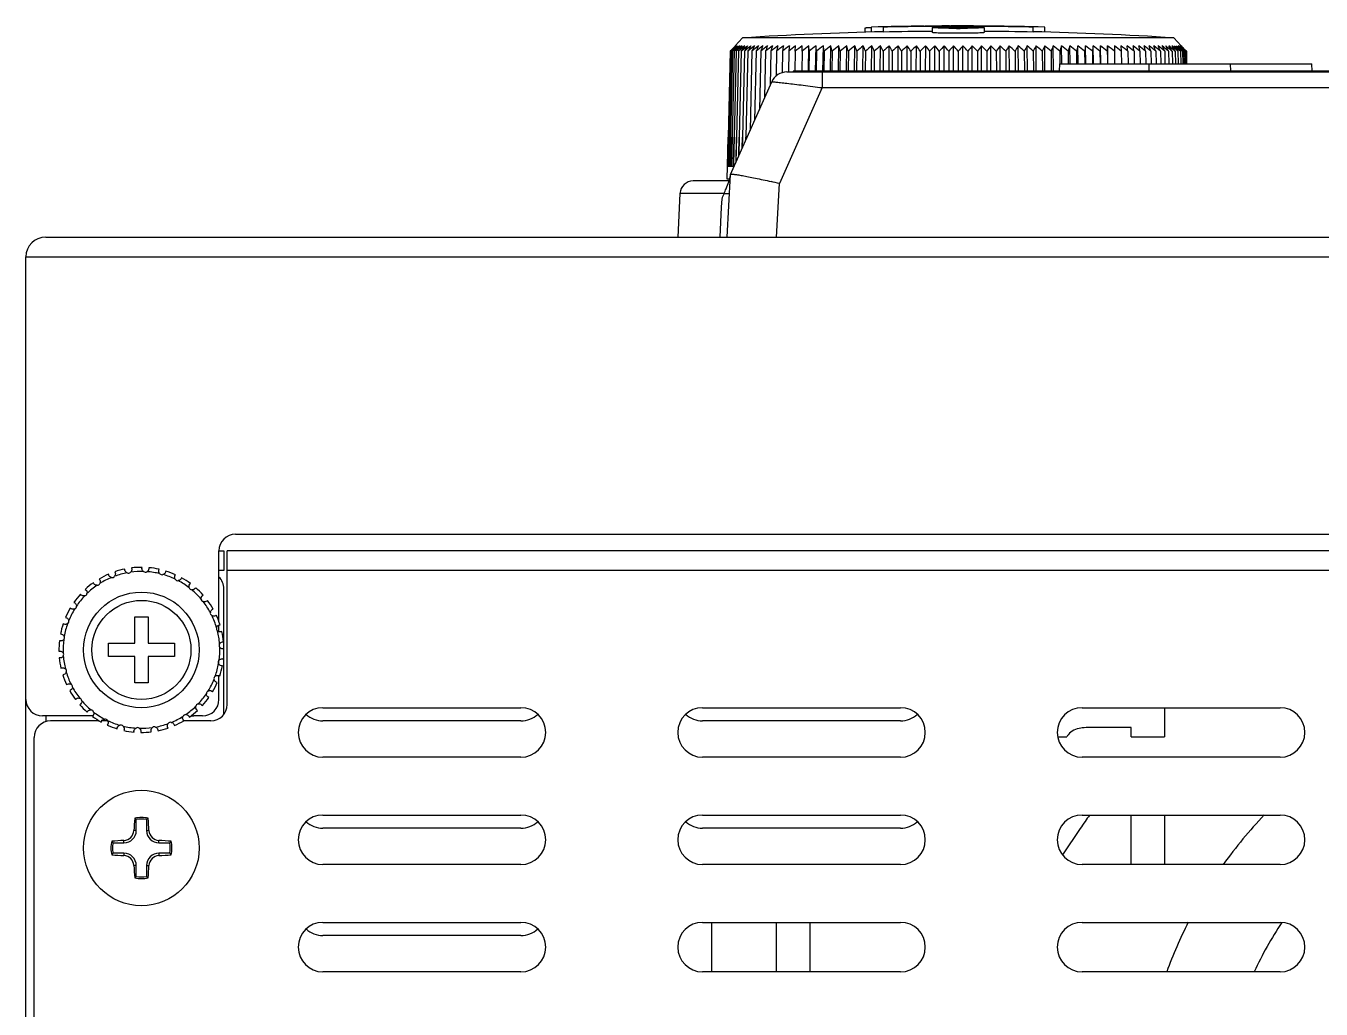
# Model space of a CAD drawing. Extents: x -425 to 6552, y -3049 to 3105.
# Drawn here: x -253 to -174.5, y -1096.9 to -1037.4 of the extents above; entities that cross this region are included whole.
import ezdxf

# ---------------------------------------------------------------- set-up
doc = ezdxf.new("R2010")
doc.units = 0
doc.layers.get('0').update_dxf_attribs({"linetype": 'CONTINUOUS'})

msp = doc.modelspace()

# ---------------------------------------------------------------- linework, layer by layer
at = {"color": 7, "linetype": 'CONTINUOUS'}
for p, q in [((-202.147, -1037.538), (-202.147, -1037.783)), ((-201.738, -1037.769), (-201.738, -1037.469)), ((-201.025, -1037.775), (-201.025, -1037.475)), ((-198.065, -1037.413), (-197.973, -1037.411)), ((-198.063, -1037.499), (-198.063, -1037.799)), ((-197.014, -1037.402), (-196.933, -1037.401)), ((-197.013, -1037.454), (-197.013, -1037.424)), ((-196.488, -1037.41), (-196.488, -1037.4)), ((-195.963, -1037.402), (-196.044, -1037.401)), ((-195.963, -1037.424), (-195.963, -1037.454)), ((-194.912, -1037.413), (-195.003, -1037.411)), ((-194.913, -1037.499), (-194.913, -1037.799)), ((-194.539, -1037.41), (-194.389, -1037.412)), ((-191.952, -1037.775), (-191.952, -1037.475)), ((-191.238, -1037.769), (-191.238, -1037.469)), ((-209.554, -1038.127), (-210.002, -1038.606)), ((-183.422, -1038.127), (-209.554, -1038.127)), ((-183.422, -1038.127), (-182.974, -1038.606)), ((-210.309, -1038.937), (-210.441, -1044.131)), ((-210.285, -1038.937), (-210.417, -1044.131)), ((-210.237, -1038.937), (-210.368, -1044.131)), ((-210.239, -1038.863), (-210.309, -1038.937)), ((-210.164, -1038.937), (-210.294, -1044.131)), ((-210.212, -1038.863), (-210.285, -1038.937)), ((-210.15, -1038.852), (-210.237, -1038.937)), ((-210.067, -1038.937), (-210.197, -1044.131)), ((-210.175, -1038.863), (-210.166, -1038.853)), ((-210.086, -1038.863), (-210.164, -1038.937)), ((-209.947, -1038.937), (-210.075, -1044.131)), ((-209.988, -1038.863), (-210.067, -1038.937)), ((-210.06, -1038.683), (-209.996, -1038.612)), ((-210.039, -1038.9), (-210.012, -1038.863)), ((-209.996, -1038.612), (-210.031, -1038.647)), ((-209.961, -1038.612), (-209.996, -1038.647)), ((-209.991, -1038.647), (-209.961, -1038.612)), ((-209.865, -1038.863), (-209.947, -1038.937)), ((-209.947, -1038.937), (-209.894, -1038.863)), ((-209.803, -1038.937), (-209.93, -1044.131)), ((-209.709, -1038.854), (-209.803, -1038.937)), ((-209.803, -1038.937), (-209.751, -1038.859)), ((-209.803, -1038.937), (-209.751, -1038.859)), ((-209.636, -1038.937), (-209.761, -1044.131)), ((-209.526, -1038.843), (-209.636, -1038.937)), ((-209.526, -1038.843), (-209.636, -1038.937)), ((-209.445, -1038.937), (-209.569, -1044.131)), ((-209.476, -1038.683), (-209.431, -1038.612)), ((-209.232, -1038.937), (-209.354, -1044.131)), ((-208.997, -1038.937), (-209.107, -1043.734)), ((-208.739, -1038.937), (-208.833, -1043.12)), ((-208.46, -1038.937), (-208.538, -1042.456)), ((-208.16, -1038.937), (-208.22, -1041.744)), ((-207.84, -1038.937), (-207.883, -1040.985)), ((-207.5, -1038.937), (-207.53, -1040.434)), ((-207.14, -1038.937), (-207.165, -1040.234)), ((-206.762, -1038.937), (-206.785, -1040.193)), ((-206.365, -1038.937), (-206.387, -1040.143)), ((-206.365, -1038.937), (-206.344, -1038.612)), ((-205.951, -1038.937), (-205.972, -1040.141)), ((-205.951, -1038.937), (-205.948, -1038.612)), ((-205.56, -1040.141), (-205.535, -1038.612)), ((-205.521, -1038.937), (-205.541, -1040.141)), ((-205.521, -1038.937), (-205.535, -1038.612)), ((-205.13, -1040.141), (-205.106, -1038.612)), ((-205.075, -1038.937), (-205.094, -1040.141)), ((-204.685, -1040.141), (-204.662, -1038.612)), ((-204.614, -1038.937), (-204.632, -1040.141)), ((-204.226, -1040.141), (-204.204, -1038.612)), ((-204.138, -1038.937), (-204.155, -1040.141)), ((-203.753, -1040.141), (-203.733, -1038.612)), ((-203.65, -1038.937), (-203.665, -1040.141)), ((-203.267, -1040.141), (-203.248, -1038.612)), ((-203.148, -1038.937), (-203.163, -1040.141)), ((-202.77, -1040.141), (-202.752, -1038.612)), ((-202.635, -1038.937), (-202.649, -1040.141)), ((-202.261, -1040.141), (-202.245, -1038.612)), ((-202.111, -1038.937), (-202.123, -1040.141)), ((-201.742, -1040.141), (-201.727, -1038.612)), ((-201.577, -1038.937), (-201.589, -1040.141)), ((-201.214, -1040.141), (-201.201, -1038.612)), ((-201.035, -1038.937), (-201.045, -1040.141)), ((-200.678, -1040.141), (-200.666, -1038.612)), ((-200.484, -1038.937), (-200.493, -1040.141)), ((-200.134, -1040.141), (-200.124, -1038.612)), ((-199.926, -1038.937), (-199.934, -1040.141)), ((-199.584, -1040.14), (-199.576, -1038.612)), ((-199.362, -1038.937), (-199.369, -1040.141)), ((-199.029, -1040.141), (-199.022, -1038.612)), ((-198.794, -1038.937), (-198.799, -1040.141)), ((-198.469, -1040.141), (-198.463, -1038.612)), ((-198.221, -1038.937), (-198.225, -1040.141)), ((-197.905, -1040.141), (-197.901, -1038.612)), ((-197.645, -1038.937), (-197.648, -1040.141)), ((-197.34, -1040.141), (-197.337, -1038.612)), ((-197.067, -1038.937), (-197.068, -1040.141)), ((-196.772, -1040.141), (-196.771, -1038.612)), ((-196.488, -1038.937), (-196.488, -1040.141)), ((-196.204, -1040.141), (-196.205, -1038.612)), ((-195.909, -1038.937), (-195.908, -1040.141)), ((-195.637, -1040.141), (-195.639, -1038.612)), ((-195.332, -1038.937), (-195.329, -1040.141)), ((-195.071, -1040.141), (-195.075, -1038.612)), ((-194.756, -1038.937), (-194.752, -1040.141)), ((-194.508, -1040.141), (-194.513, -1038.612)), ((-194.183, -1038.937), (-194.178, -1040.141)), ((-193.948, -1040.141), (-193.955, -1038.612)), ((-193.614, -1038.937), (-193.608, -1040.141)), ((-193.392, -1040.141), (-193.401, -1038.612)), ((-193.05, -1038.937), (-193.043, -1040.141)), ((-192.842, -1040.141), (-192.853, -1038.612)), ((-192.493, -1038.937), (-192.484, -1040.141)), ((-192.299, -1040.141), (-192.31, -1038.612)), ((-191.942, -1038.937), (-191.932, -1040.141)), ((-191.762, -1040.141), (-191.776, -1038.612)), ((-191.399, -1038.937), (-191.388, -1040.141)), ((-191.234, -1040.141), (-191.249, -1038.612)), ((-190.866, -1038.937), (-190.853, -1040.141)), ((-190.716, -1040.141), (-190.732, -1038.612)), ((-190.342, -1038.937), (-190.333, -1039.691)), ((-190.212, -1039.691), (-190.225, -1038.612)), ((-189.829, -1038.937), (-189.819, -1039.691)), ((-189.715, -1039.69), (-189.728, -1038.612)), ((-189.327, -1038.937), (-189.317, -1039.691)), ((-189.23, -1039.691), (-189.244, -1038.612)), ((-188.838, -1038.937), (-188.828, -1039.691)), ((-188.757, -1039.691), (-188.772, -1038.612)), ((-188.363, -1038.937), (-188.351, -1039.691)), ((-188.298, -1039.693), (-188.314, -1038.612)), ((-187.902, -1038.937), (-187.89, -1039.691)), ((-187.853, -1039.691), (-187.87, -1038.612)), ((-187.442, -1038.612), (-187.455, -1038.937)), ((-187.455, -1038.937), (-187.443, -1039.691)), ((-187.424, -1039.691), (-187.442, -1038.612)), ((-187.029, -1038.612), (-187.025, -1038.937)), ((-187.025, -1038.937), (-187.012, -1039.689)), ((-186.633, -1038.612), (-186.611, -1038.937)), ((-186.611, -1038.937), (-186.598, -1039.691)), ((-186.215, -1038.937), (-186.201, -1039.691)), ((-185.837, -1038.937), (-185.822, -1039.691)), ((-185.477, -1038.937), (-185.462, -1039.691)), ((-185.137, -1038.937), (-185.121, -1039.691)), ((-184.816, -1038.937), (-184.8, -1039.689)), ((-184.516, -1038.937), (-184.5, -1039.691)), ((-184.237, -1038.937), (-184.22, -1039.691)), ((-183.98, -1038.937), (-183.963, -1039.69)), ((-183.744, -1038.937), (-183.727, -1039.691)), ((-183.546, -1038.612), (-183.501, -1038.683)), ((-183.531, -1038.937), (-183.513, -1039.691)), ((-183.341, -1038.937), (-183.45, -1038.843)), ((-183.341, -1038.937), (-183.45, -1038.843)), ((-183.341, -1038.937), (-183.323, -1039.691)), ((-183.174, -1038.937), (-183.268, -1038.854)), ((-183.226, -1038.859), (-183.174, -1038.937)), ((-183.174, -1038.937), (-183.155, -1039.691)), ((-183.03, -1038.937), (-183.109, -1038.865)), ((-183.082, -1038.863), (-183.03, -1038.937)), ((-183.082, -1038.863), (-183.078, -1038.869)), ((-183.078, -1038.869), (-183.03, -1038.937)), ((-183.03, -1038.937), (-183.011, -1039.691)), ((-183.016, -1038.612), (-182.986, -1038.647)), ((-182.98, -1038.647), (-183.016, -1038.612)), ((-182.909, -1038.937), (-182.989, -1038.863)), ((-182.946, -1038.647), (-182.98, -1038.612)), ((-182.98, -1038.612), (-182.917, -1038.683)), ((-182.965, -1038.863), (-182.937, -1038.9)), ((-182.909, -1038.937), (-182.89, -1039.691)), ((-182.813, -1038.937), (-182.89, -1038.863)), ((-182.74, -1038.937), (-182.827, -1038.852)), ((-182.813, -1038.937), (-182.794, -1039.691)), ((-182.81, -1038.853), (-182.802, -1038.863)), ((-182.692, -1038.937), (-182.764, -1038.863)), ((-182.74, -1038.937), (-182.721, -1039.691)), ((-182.667, -1038.937), (-182.738, -1038.863)), ((-182.692, -1038.937), (-182.672, -1039.691)), ((-182.667, -1038.937), (-182.648, -1039.691)), ((-190.351, -1040.141), (-190.343, -1039.691)), ((-190.343, -1039.691), (-175.056, -1039.691)), ((-184.914, -1040.141), (-184.922, -1039.691)), ((-179.981, -1040.141), (-179.989, -1039.691)), ((-175.048, -1040.141), (-175.056, -1039.691)), ((-206.88, -1040.191), (-136.095, -1040.191)), ((-206.489, -1040.141), (-206.489, -1040.191)), ((-136.486, -1040.141), (-206.489, -1040.141)), ((-204.737, -1040.191), (-206.489, -1040.191)), ((-204.737, -1040.191), (-204.737, -1041.139)), ((-210.29, -1046.391), (-207.793, -1040.784)), ((-204.737, -1041.139), (-207.323, -1046.946)), ((-204.737, -1041.139), (-138.238, -1041.139)), ((-210.472, -1045.891), (-210.441, -1044.131)), ((-210.441, -1044.131), (-210.472, -1045.891)), ((-210.417, -1044.131), (-210.448, -1045.891)), ((-210.446, -1045.891), (-210.417, -1044.131)), ((-210.368, -1044.131), (-210.4, -1045.891)), ((-210.397, -1045.891), (-210.368, -1044.131)), ((-210.294, -1044.131), (-210.327, -1045.891)), ((-210.323, -1045.891), (-210.294, -1044.131)), ((-210.197, -1044.131), (-210.23, -1045.891)), ((-210.225, -1045.891), (-210.197, -1044.131)), ((-210.075, -1044.131), (-210.106, -1045.783)), ((-210.101, -1045.783), (-210.075, -1044.131)), ((-209.93, -1044.131), (-209.959, -1045.648)), ((-209.952, -1045.633), (-209.93, -1044.131)), ((-209.761, -1044.131), (-209.782, -1045.252)), ((-209.777, -1045.24), (-209.761, -1044.131)), ((-209.569, -1044.131), (-209.582, -1044.801)), ((-209.578, -1044.793), (-209.569, -1044.131)), ((-209.354, -1044.131), (-209.357, -1044.296)), ((-209.356, -1044.294), (-209.354, -1044.131)), ((-210.489, -1046.691), (-210.475, -1045.891)), ((-210.472, -1045.891), (-210.448, -1045.891)), ((-210.446, -1045.891), (-210.406, -1045.891)), ((-210.397, -1045.891), (-210.327, -1045.891)), ((-210.323, -1045.891), (-210.23, -1045.891)), ((-210.225, -1045.891), (-210.108, -1045.891)), ((-210.102, -1045.891), (-210.101, -1045.783)), ((-210.102, -1045.891), (-210.067, -1045.891)), ((-210.378, -1046.791), (-212.552, -1046.791)), ((-210.489, -1050.191), (-210.29, -1046.391)), ((-210.347, -1046.691), (-210.489, -1046.691)), ((-207.493, -1050.191), (-207.323, -1046.946)), ((-213.351, -1047.549), (-213.489, -1050.191)), ((-210.678, -1047.549), (-213.351, -1047.549)), ((-210.846, -1048.379), (-210.938, -1050.191)), ((-210.82, -1047.874), (-210.846, -1048.379)), ((-251.785, -1050.191), (-114.185, -1050.191)), ((-252.985, -1174.991), (-252.985, -1051.391)), ((-252.985, -1051.391), (-112.985, -1051.391)), ((-240.285, -1068.191), (-112.985, -1068.191)), ((-241.285, -1073.486), (-241.285, -1069.191)), ((-241.285, -1069.191), (-240.985, -1069.191)), ((-240.985, -1069.191), (-240.985, -1070.391)), ((-240.785, -1078.491), (-240.785, -1069.191)), ((-125.485, -1069.191), (-240.785, -1069.191)), ((-240.985, -1070.391), (-241.285, -1070.391)), ((-125.485, -1070.391), (-240.785, -1070.391)), ((-240.985, -1079.09), (-240.985, -1071.491)), ((-246.385, -1074.791), (-246.385, -1073.191)), ((-246.385, -1073.191), (-245.585, -1073.191)), ((-245.585, -1073.191), (-245.585, -1074.791)), ((-241.285, -1074.079), (-241.285, -1073.68)), ((-247.985, -1075.591), (-247.985, -1074.791)), ((-247.985, -1074.791), (-246.385, -1074.791)), ((-245.585, -1074.791), (-243.985, -1074.791)), ((-243.985, -1074.791), (-243.985, -1075.591)), ((-246.385, -1075.591), (-247.985, -1075.591)), ((-246.385, -1077.191), (-246.385, -1075.591)), ((-245.585, -1075.591), (-245.585, -1077.191)), ((-243.985, -1075.591), (-245.585, -1075.591)), ((-241.285, -1076.058), (-241.285, -1075.819)), ((-241.285, -1078.191), (-241.285, -1076.784)), ((-245.585, -1077.191), (-246.385, -1077.191)), ((-234.985, -1078.691), (-222.985, -1078.691)), ((-211.985, -1078.691), (-199.985, -1078.691)), ((-188.985, -1078.691), (-176.985, -1078.691)), ((-183.985, -1078.691), (-183.985, -1080.452)), ((-248.953, -1079.191), (-251.985, -1079.191)), ((-251.785, -1079.191), (-251.785, -1079.491)), ((-248.536, -1079.491), (-251.485, -1079.491)), ((-248.036, -1079.491), (-248.42, -1079.491)), ((-241.785, -1079.491), (-243.42, -1079.491)), ((-242.285, -1079.191), (-242.811, -1079.191)), ((-222.985, -1079.491), (-234.985, -1079.491)), ((-199.985, -1079.491), (-211.985, -1079.491)), ((-186.004, -1079.883), (-187.58, -1079.883)), ((-186.004, -1080.452), (-186.004, -1079.883)), ((-252.485, -1162.191), (-252.485, -1080.491)), ((-190.46, -1080.452), (-189.912, -1080.452)), ((-186.004, -1080.452), (-183.985, -1080.452)), ((-222.985, -1081.691), (-234.985, -1081.691)), ((-199.985, -1081.691), (-211.985, -1081.691)), ((-176.985, -1081.691), (-188.985, -1081.691)), ((-234.985, -1085.191), (-222.985, -1085.191)), ((-211.985, -1085.191), (-199.985, -1085.191)), ((-188.985, -1085.191), (-176.985, -1085.191)), ((-186.004, -1088.191), (-186.004, -1085.191)), ((-183.985, -1085.191), (-183.985, -1088.191)), ((-246.296, -1086.131), (-246.442, -1086.131)), ((-246.296, -1086.131), (-246.296, -1085.469)), ((-245.674, -1085.469), (-245.674, -1086.131)), ((-245.674, -1086.131), (-245.528, -1086.131)), ((-222.985, -1085.991), (-234.985, -1085.991)), ((-199.985, -1085.991), (-211.985, -1085.991)), ((-189.101, -1086.015), (-190.169, -1087.608)), ((-247.707, -1086.881), (-247.046, -1086.881)), ((-247.046, -1086.881), (-247.046, -1086.734)), ((-244.924, -1086.881), (-244.924, -1086.734)), ((-244.924, -1086.881), (-244.263, -1086.881)), ((-247.046, -1087.502), (-247.707, -1087.502)), ((-247.046, -1087.502), (-247.046, -1087.649)), ((-244.924, -1087.502), (-244.924, -1087.649)), ((-244.263, -1087.502), (-244.924, -1087.502)), ((-246.296, -1088.252), (-246.442, -1088.252)), ((-246.296, -1088.914), (-246.296, -1088.252)), ((-245.674, -1088.252), (-245.674, -1088.914)), ((-245.674, -1088.252), (-245.528, -1088.252)), ((-222.985, -1088.191), (-234.985, -1088.191)), ((-199.985, -1088.191), (-211.985, -1088.191)), ((-176.985, -1088.191), (-188.985, -1088.191)), ((-234.985, -1091.691), (-222.985, -1091.691)), ((-211.985, -1091.691), (-199.985, -1091.691)), ((-211.44, -1091.691), (-211.44, -1094.691)), ((-207.504, -1094.691), (-207.504, -1091.691)), ((-205.485, -1091.691), (-205.485, -1094.691)), ((-188.985, -1091.691), (-176.985, -1091.691)), ((-222.985, -1092.491), (-234.985, -1092.491)), ((-222.985, -1094.691), (-234.985, -1094.691)), ((-199.985, -1094.691), (-211.985, -1094.691)), ((-176.985, -1094.691), (-188.985, -1094.691))]:
    msp.add_line(p, q, dxfattribs=at)
for centre, radius in [((-245.985, -1075.191), 3.5), ((-245.985, -1075.191), 3), ((-245.985, -1087.191), 3.5)]:
    msp.add_circle(centre, radius, dxfattribs=at)
for centre, radius, start, end in [((-200.881, -1055.782), 18.298, 92.68952, 92.84509), ((-196.488, -1237.708), 200.308, 90.59118, 91.50193), ((-197.23, -1137.612), 100.209, 90.76476, 92.17023), ((-196.488, -1237.708), 200.285, 90.15019, 91.29783), ((-196.488, -1237.708), 200.298, 89.42751, 90.57249), ((-196.488, -1137.578), 100.178, 90.90186, 91.14487), ((-196.488, -1137.563), 100.163, 90.30052, 90.84947), ((-196.539, -993.473), 44.074, 269.33074, 269.50947), ((-196.488, -1137.555), 100.155, 90, 90.25443), ((-196.488, -1054.597), 17.12, 90.00007, 90.17919), ((-196.488, -1137.555), 100.155, 89.74557, 90), ((-196.488, -1054.598), 17.12, 89.82081, 89.99993), ((-196.437, -993.457), 44.089, 270.48975, 270.66879), ((-196.488, -1137.557), 100.157, 89.58302, 89.69948), ((-196.488, -1237.708), 200.285, 88.70217, 89.84981), ((-196.488, -1137.564), 100.164, 89.15053, 89.58302), ((-196.489, -1137.578), 100.178, 88.85513, 89.09814), ((-196.488, -1237.708), 200.308, 88.49807, 89.43854), ((-195.747, -1137.613), 100.21, 87.82977, 89.22358), ((-196.488, -1237.708), 200.008, 91.29981, 93.74561), ((-196.488, -1237.708), 199.985, 90.45127, 91.29978), ((-196.492, -987.627), 49.92, 269.51273, 270.00451), ((-196.484, -987.622), 49.925, 269.9955, 270.48651), ((-196.488, -1237.708), 199.985, 88.70022, 89.54859), ((-196.488, -1237.708), 200.008, 86.25439, 88.70023), ((-177.37, -1070.371), 45.531, 135.83425, 136.21201), ((-176.897, -1068.333), 44.484, 138.20044, 138.51151), ((-177.392, -1071.459), 46.256, 134.81765, 135.19602), ((-176.845, -1067.023), 43.633, 139.43427, 139.78944), ((-177.58, -1072.292), 46.68, 133.82059, 134.24478), ((-176.569, -1065.823), 43.029, 140.77323, 141.20402), ((-177.429, -1073.386), 47.521, 132.96707, 133.40992), ((-176.004, -1064.762), 42.746, 142.28436, 142.70909), ((-177.285, -1074.389), 48.286, 132.1884, 132.63068), ((-175.255, -1063.729), 42.64, 143.91047, 144.32736), ((-177.101, -1075.351), 49.039, 131.48101, 131.9225), ((-174.303, -1062.718), 42.73, 145.65657, 146.05715), ((-176.928, -1076.212), 49.701, 130.84122, 131.2656), ((-172.107, -1062.359), 44.238, 147.64249, 148.03106), ((-176.733, -1077.008), 50.319, 130.26604, 130.67061), ((-170.92, -1061.168), 44.479, 149.52881, 150.01316), ((-174.956, -1079.589), 53.311, 130.13623, 130.31131), ((-176.511, -1077.742), 50.897, 129.75266, 130.13782), ((-175.736, -1079.055), 52.263, 129.30102, 129.86), ((-168.795, -1060.328), 45.746, 151.65962, 152.12093), ((-175.427, -1079.716), 52.819, 128.90408, 129.46187), ((-166.034, -1059.561), 47.657, 153.92315, 154.35719), ((-175.103, -1080.298), 53.312, 128.5622, 129.11892), ((-162.396, -1058.875), 50.45, 156.3189, 156.72116), ((-174.767, -1080.799), 53.737, 128.27368, 128.82948), ((-157.505, -1058.283), 54.504, 158.84412, 159.20986), ((-174.42, -1081.214), 54.091, 128.03711, 128.59217), ((-150.726, -1057.801), 60.453, 161.49341, 161.8178), ((-174.065, -1081.541), 54.367, 127.85135, 128.40586), ((-140.909, -1057.452), 69.445, 164.25842, 164.53671), ((-173.704, -1081.776), 54.565, 127.71547, 128.26966), ((-125.725, -1057.283), 83.807, 167.12759, 167.35532), ((-173.337, -1081.919), 54.681, 127.62883, 128.18291), ((-99.639, -1057.391), 109.074, 170.08618, 170.25938), ((-172.967, -1081.967), 54.715, 127.59099, 128.1452), ((-45.462, -1058.08), 162.432, 173.11641, 173.23182), ((-172.593, -1081.921), 54.665, 127.60177, 128.15635), ((-172.216, -1081.782), 54.532, 127.66124, 128.21642), ((-171.838, -1081.548), 54.317, 127.76966, 128.3257), ((-350.46, -1052.661), 146.031, 5.39281, 5.52085), ((-171.457, -1081.223), 54.021, 127.92758, 128.48469), ((-304.53, -1053.674), 100.997, 8.39014, 8.57648), ((-171.075, -1080.809), 53.648, 128.13577, 128.69417), ((-281.242, -1054.382), 78.635, 11.32772, 11.56924), ((-170.691, -1080.308), 53.2, 128.39523, 128.95513), ((-267.263, -1055.019), 65.615, 14.18732, 14.48011), ((-170.304, -1079.723), 52.683, 128.70724, 129.26882), ((-258.005, -1055.659), 57.349, 16.95335, 17.29298), ((-169.913, -1079.059), 52.1, 129.07334, 129.63676), ((-251.464, -1056.337), 51.836, 19.6132, 19.99486), ((-169.517, -1078.32), 51.457, 129.49532, 130.0607), ((-246.626, -1057.064), 48.064, 22.15722, 22.576), ((-169.115, -1077.512), 50.762, 129.97526, 130.54269), ((-242.922, -1057.848), 45.465, 24.57869, 25.02971), ((-168.705, -1076.639), 50.02, 130.51554, 131.08505), ((-240.01, -1058.688), 43.694, 26.87352, 27.35212), ((-168.284, -1075.708), 49.242, 131.11884, 131.6904), ((-237.668, -1059.583), 42.532, 29.03997, 29.54177), ((-167.849, -1074.725), 48.434, 131.78813, 132.36164), ((-235.751, -1060.529), 41.829, 31.07825, 31.59926), ((-167.396, -1073.697), 47.608, 132.52672, 133.10201), ((-234.156, -1061.523), 41.481, 32.99016, 33.52678), ((-166.921, -1072.631), 46.774, 133.33825, 133.91503), ((-232.808, -1062.559), 41.413, 34.77871, 35.32777), ((-166.418, -1071.535), 45.944, 134.22666, 134.80453), ((-231.656, -1063.63), 41.565, 36.44783, 37.00657), ((-165.881, -1070.414), 45.13, 135.19625, 135.77466), ((-230.657, -1064.731), 41.894, 38.00204, 38.56808), ((-165.301, -1069.278), 44.348, 136.25162, 136.82986), ((-229.782, -1065.853), 42.364, 39.44626, 40.01759), ((-164.669, -1068.135), 43.614, 137.39764, 137.9748), ((-229.005, -1066.99), 42.945, 40.7856, 41.36054), ((-163.972, -1066.99), 42.945, 138.63946, 139.2144), ((-228.308, -1068.135), 43.614, 42.0252, 42.60236), ((-163.195, -1065.853), 42.364, 139.98241, 140.55374), ((-227.676, -1069.278), 44.348, 43.17014, 43.74838), ((-162.319, -1064.731), 41.894, 141.43192, 141.99796), ((-227.096, -1070.414), 45.13, 44.22534, 44.80375), ((-161.321, -1063.63), 41.565, 142.99343, 143.55217), ((-226.559, -1071.535), 45.944, 45.19547, 45.77334), ((-160.168, -1062.559), 41.413, 144.67223, 145.22129), ((-226.056, -1072.631), 46.774, 46.08497, 46.66175), ((-158.821, -1061.523), 41.481, 146.47322, 147.00984), ((-225.581, -1073.697), 47.608, 46.89799, 47.47328), ((-157.225, -1060.529), 41.829, 148.40074, 148.92175), ((-225.128, -1074.725), 48.434, 47.63836, 48.21187), ((-155.308, -1059.583), 42.532, 150.45823, 150.96003), ((-224.693, -1075.708), 49.242, 48.3096, 48.88116), ((-152.967, -1058.688), 43.694, 152.64788, 153.12648), ((-224.272, -1076.639), 50.02, 48.91495, 49.48446), ((-150.054, -1057.848), 45.465, 154.97029, 155.42131), ((-223.861, -1077.512), 50.762, 49.45731, 50.02474), ((-146.351, -1057.064), 48.064, 157.424, 157.84278), ((-223.459, -1078.32), 51.457, 49.9393, 50.50468), ((-141.513, -1056.337), 51.836, 160.00514, 160.3868), ((-223.064, -1079.059), 52.1, 50.36324, 50.92666), ((-134.972, -1055.659), 57.349, 162.70702, 163.04665), ((-222.673, -1079.723), 52.683, 50.73118, 51.29276), ((-125.714, -1055.019), 65.615, 165.51989, 165.81268), ((-222.286, -1080.308), 53.2, 51.04487, 51.60477), ((-111.735, -1054.382), 78.635, 168.43076, 168.67228), ((-221.901, -1080.809), 53.648, 51.30583, 51.86423), ((-88.447, -1053.674), 100.997, 171.42352, 171.60986), ((-221.519, -1081.223), 54.021, 51.51531, 52.07242), ((-42.517, -1052.661), 146.031, 174.47915, 174.60719), ((-221.139, -1081.548), 54.317, 51.6743, 52.23034), ((-220.76, -1081.782), 54.532, 51.78358, 52.33876), ((-220.384, -1081.921), 54.665, 51.84365, 52.39823), ((-220.01, -1081.967), 54.715, 51.8548, 52.40901), ((-347.515, -1058.08), 162.432, 6.76818, 6.88359), ((-219.639, -1081.919), 54.681, 51.81709, 52.37117), ((-293.338, -1057.391), 109.074, 9.74062, 9.91382), ((-219.273, -1081.776), 54.565, 51.73034, 52.28453), ((-218.911, -1081.541), 54.367, 51.59414, 52.14865), ((-267.251, -1057.283), 83.807, 12.64468, 12.87241), ((-218.556, -1081.214), 54.091, 51.40783, 51.96289), ((-252.068, -1057.452), 69.445, 15.46329, 15.74158), ((-218.21, -1080.799), 53.737, 51.17052, 51.72632), ((-242.251, -1057.801), 60.453, 18.1822, 18.50659), ((-217.874, -1080.298), 53.312, 50.88108, 51.4378), ((-235.472, -1058.283), 54.504, 20.79014, 21.15588), ((-217.55, -1079.716), 52.819, 50.53813, 51.09592), ((-230.58, -1058.875), 50.45, 23.27884, 23.6811), ((-217.241, -1079.055), 52.263, 50.14, 50.69898), ((-226.943, -1059.561), 47.657, 25.64281, 26.07685), ((-216.465, -1077.742), 50.897, 49.86218, 50.24734), ((-224.181, -1060.328), 45.746, 27.87907, 28.34038), ((-216.244, -1077.008), 50.319, 49.32939, 49.73396), ((-222.056, -1061.168), 44.479, 29.98684, 30.47119), ((-218.021, -1079.589), 53.311, 49.68869, 49.86377), ((-216.048, -1076.212), 49.701, 48.7344, 49.15878), ((-220.87, -1062.359), 44.238, 31.96894, 32.35752), ((-215.884, -1075.36), 49.052, 48.07433, 48.51895), ((-218.674, -1062.718), 42.73, 33.94285, 34.34343), ((-215.691, -1074.389), 48.286, 47.36932, 47.8116), ((-217.722, -1063.729), 42.64, 35.67264, 36.08953), ((-215.547, -1073.386), 47.521, 46.59008, 47.03293), ((-216.972, -1064.762), 42.746, 37.29091, 37.71564), ((-215.396, -1072.292), 46.68, 45.75522, 46.17941), ((-216.407, -1065.823), 43.029, 38.79599, 39.22677), ((-216.132, -1067.023), 43.633, 40.21056, 40.56573), ((-215.584, -1071.459), 46.256, 44.80397, 45.18234), ((-215.607, -1070.371), 45.531, 43.78799, 44.16575), ((-216.079, -1068.333), 44.484, 41.48849, 41.79957), ((-206.88, -1041.191), 1, 90, 156), ((-212.552, -1047.591), 0.8, 90, 177), ((-221.276, -1105.214), 59.915, 76.53291, 77.03573), ((-142.383, -1077.59), 74.61, 156.39322, 156.52934), ((-140.591, -1078.373), 76.565, 156.26039, 156.39322), ((-251.785, -1051.391), 1.2, 90, 180), ((-240.285, -1069.191), 1, 90, 180), ((-245.985, -1075.191), 5, 101.59025, 108.85893), ((-246.766, -1070.384), 0.157, 240.77263, 317.67655), ((-245.985, -1075.191), 4.748, 88.40638, 98.0428), ((-245.985, -1075.191), 5, 89.59025, 96.85893), ((-245.749, -1070.326), 0.157, 228.77263, 305.67655), ((-245.985, -1075.191), 4.748, 76.40638, 86.0428), ((-245.985, -1075.191), 5, 77.59025, 84.85893), ((-245.985, -1075.191), 5, 65.59025, 72.85893), ((-245.985, -1075.191), 5, 125.59025, 132.85893), ((-245.985, -1075.191), 4.748, 124.40638, 134.0428), ((-248.654, -1071.117), 0.157, 264.77263, 341.67655), ((-245.985, -1075.191), 5, 113.59025, 120.85893), ((-245.985, -1075.191), 4.748, 112.40638, 122.0428), ((-247.748, -1070.651), 0.157, 252.77263, 329.67655), ((-245.985, -1075.191), 4.748, 100.40638, 110.0428), ((-244.743, -1070.482), 0.157, 216.77263, 293.67655), ((-245.985, -1075.191), 4.748, 64.40638, 74.0428), ((-243.791, -1070.843), 0.157, 204.77263, 281.67655), ((-245.985, -1075.191), 4.748, 52.40638, 62.0428), ((-245.985, -1075.191), 5, 53.59025, 60.85893), ((-241.985, -1071.491), 1, 0, 45.52901), ((-245.985, -1075.191), 5, 137.59025, 144.85893), ((-245.985, -1075.191), 4.748, 136.40638, 146.0428), ((-249.443, -1071.761), 0.157, 276.77263, 353.67655), ((-242.935, -1071.394), 0.157, 192.77263, 269.67655), ((-245.985, -1075.191), 4.748, 40.40638, 50.0428), ((-245.985, -1075.191), 5, 41.59025, 48.85893), ((-245.985, -1075.191), 5, 149.59025, 156.85893), ((-245.985, -1075.191), 4.748, 148.40638, 158.0428), ((-250.08, -1072.555), 0.157, 288.77263, 5.67655), ((-242.212, -1072.111), 0.157, 180.77263, 257.67655), ((-245.985, -1075.191), 4.748, 28.40638, 38.0428), ((-245.985, -1075.191), 5, 29.59025, 36.85893), ((-245.985, -1075.191), 5, 161.59025, 168.85893), ((-245.985, -1075.191), 4.748, 160.40638, 170.0428), ((-250.539, -1073.464), 0.157, 300.77263, 17.67655), ((-241.654, -1072.963), 0.157, 168.77263, 245.67655), ((-245.985, -1075.191), 4.748, 16.40638, 26.0428), ((-245.985, -1075.191), 5, 17.59025, 24.85893), ((-250.799, -1074.448), 0.157, 312.77263, 29.67655), ((-241.285, -1073.912), 0.157, 156.77263, 233.67655), ((-245.985, -1075.191), 4.748, 4.40638, 14.0428), ((-245.985, -1075.191), 5, 5.59025, 12.85893), ((-245.985, -1075.191), 5, 173.59025, 180.85893), ((-245.985, -1075.191), 4.748, 172.40638, 182.0428), ((-241.122, -1074.917), 0.157, 144.77263, 221.67655), ((-245.985, -1075.191), 4.748, 352.40638, 2.0428), ((-245.985, -1075.191), 5, 353.59025, 0.85893), ((-245.985, -1075.191), 5, 185.59025, 192.85893), ((-250.848, -1075.465), 0.157, 324.77263, 41.67655), ((-245.985, -1075.191), 4.748, 184.40638, 194.0428), ((-241.171, -1075.935), 0.157, 132.77263, 209.67655), ((-245.985, -1075.191), 5, 197.59025, 204.85893), ((-250.685, -1076.47), 0.157, 336.77263, 53.67655), ((-245.985, -1075.191), 4.748, 196.40638, 206.0428), ((-241.431, -1076.919), 0.157, 120.77263, 197.67655), ((-245.985, -1075.191), 4.748, 340.40638, 350.0428), ((-245.985, -1075.191), 5, 341.59025, 348.85893), ((-250.316, -1077.42), 0.157, 348.77263, 65.67655), ((-245.985, -1075.191), 4.748, 208.40638, 218.0428), ((-245.985, -1075.191), 4.748, 328.40638, 338.0428), ((-245.985, -1075.191), 5, 329.59025, 336.85893), ((-251.985, -1078.191), 1, 180, 270), ((-245.985, -1075.191), 5, 209.59025, 216.85893), ((-249.758, -1078.272), 0.157, 0.77263, 77.67655), ((-245.985, -1075.191), 4.748, 220.40638, 230.0428), ((-245.985, -1075.191), 4.748, 316.40638, 326.0428), ((-245.985, -1075.191), 5, 317.59025, 324.85893), ((-242.285, -1078.191), 1, 270, 0), ((-241.89, -1077.828), 0.157, 108.77263, 185.67655), ((-245.985, -1075.191), 5, 221.59025, 228.85893), ((-249.035, -1078.989), 0.157, 12.77263, 89.67655), ((-245.985, -1075.191), 4.748, 232.40638, 242.0428), ((-243.316, -1079.266), 0.157, 84.77263, 161.67655), ((-245.985, -1075.191), 4.748, 304.40638, 314.0428), ((-245.985, -1075.191), 5, 305.59025, 312.85893), ((-242.527, -1078.622), 0.157, 96.77263, 173.67655), ((-241.785, -1078.491), 1, 270, 0), ((-234.985, -1080.191), 1.5, 90, 270), ((-234.985, -1077.991), 1.5, 227.35655, 270), ((-222.985, -1080.191), 1.5, 270, 90), ((-222.985, -1077.991), 1.5, 270, 312.64345), ((-211.985, -1080.191), 1.5, 90, 270), ((-211.985, -1077.991), 1.5, 227.35655, 270), ((-199.985, -1080.191), 1.5, 270, 90), ((-199.985, -1077.991), 1.5, 270, 312.64345), ((-188.985, -1080.191), 1.5, 90, 270), ((-176.985, -1080.191), 1.5, 270, 90), ((-251.485, -1080.491), 1, 90, 180), ((-245.985, -1075.191), 5, 233.59025, 240.85893), ((-248.179, -1079.54), 0.157, 24.77263, 101.67655), ((-245.985, -1075.191), 5, 245.59025, 252.85893), ((-245.985, -1075.191), 4.748, 244.40638, 254.0428), ((-247.227, -1079.901), 0.157, 36.77263, 113.67655), ((-245.985, -1075.191), 4.748, 256.40638, 266.0428), ((-246.221, -1080.056), 0.157, 48.77263, 125.67655), ((-245.985, -1075.191), 4.748, 268.40638, 278.0428), ((-245.204, -1079.999), 0.157, 60.77263, 137.67655), ((-245.985, -1075.191), 4.748, 280.40638, 290.0428), ((-245.985, -1075.191), 5, 281.59025, 288.85893), ((-244.222, -1079.732), 0.157, 72.77263, 149.67655), ((-245.985, -1075.191), 4.748, 292.40638, 302.0428), ((-245.985, -1075.191), 5, 293.59025, 300.85893), ((-242.811, -1077.991), 1.2, 262.51791, 270), ((-245.985, -1075.191), 5, 257.59025, 264.85893), ((-245.985, -1075.191), 5, 269.59025, 276.85893), ((-189.031, -1080.988), 1.031, 139.08821, 148.66049), ((-226.96, -1087.041), 19.504, 175.14065, 177.32391), ((-245.985, -1087.191), 1.848, 77.22597, 102.77403), ((-249.941, -1089.832), 5.685, 50.12137, 51.39567), ((-242.029, -1089.832), 5.685, 128.60433, 129.87863), ((-264.322, -1086.996), 18.815, 2.63612, 4.89931), ((-234.985, -1086.691), 1.5, 90, 270), ((-222.985, -1086.691), 1.5, 270, 90), ((-211.985, -1086.691), 1.5, 90, 270), ((-199.985, -1086.691), 1.5, 270, 90), ((-188.985, -1086.691), 1.5, 90, 270), ((-165.7, -1101.433), 28.021, 144.58766, 145.55593), ((-157.985, -1104.191), 27.564, 136.41132, 144.5067), ((-176.985, -1086.691), 1.5, 270, 90), ((-247.046, -1086.131), 0.75, 270, 0), ((-247.075, -1086.101), 0.633, 272.65193, 357.34807), ((-245.985, -1087.191), 1.75, 79.77465, 100.22535), ((-244.924, -1086.131), 0.75, 180, 270), ((-244.895, -1086.101), 0.633, 182.65192, 267.34808), ((-234.985, -1084.491), 1.5, 227.35655, 270), ((-222.985, -1084.491), 1.5, 270, 312.64345), ((-211.985, -1084.491), 1.5, 227.35655, 270), ((-199.985, -1084.491), 1.5, 270, 312.64345), ((-149.748, -1112.392), 47.374, 145.53732, 146.16762), ((-245.985, -1087.191), 1.848, 167.22597, 192.77403), ((-246.18, -1105.529), 18.815, 92.63612, 94.89931), ((-243.344, -1083.236), 5.685, 218.60433, 219.87863), ((-245.985, -1087.191), 1.75, 169.77465, 190.22535), ((-245.835, -1106.216), 19.504, 85.14065, 87.32391), ((-248.626, -1083.236), 5.685, 320.12137, 321.39567), ((-245.985, -1087.191), 1.75, 349.77465, 10.22535), ((-245.985, -1087.191), 1.848, 347.22597, 12.77403), ((-243.344, -1091.147), 5.685, 140.12137, 141.39567), ((-246.135, -1068.167), 19.504, 265.14065, 267.32391), ((-247.046, -1088.252), 0.75, 0, 90), ((-247.075, -1088.281), 0.633, 2.65192, 87.34808), ((-244.924, -1088.252), 0.75, 90, 180), ((-244.895, -1088.281), 0.633, 92.65193, 177.34807), ((-245.79, -1068.854), 18.815, 272.63612, 274.89931), ((-248.626, -1091.147), 5.685, 38.60433, 39.87863), ((-227.647, -1087.387), 18.815, 182.63612, 184.89931), ((-265.01, -1087.341), 19.504, 355.14065, 357.32391), ((-249.941, -1084.551), 5.685, 308.60433, 309.87863), ((-245.985, -1087.191), 1.848, 257.22597, 282.77403), ((-245.985, -1087.191), 1.75, 259.77465, 280.22535), ((-242.029, -1084.551), 5.685, 230.12137, 231.39567), ((-234.985, -1093.191), 1.5, 90, 270), ((-222.985, -1093.191), 1.5, 270, 90), ((-211.985, -1093.191), 1.5, 90, 270), ((-199.985, -1093.191), 1.5, 270, 90), ((-188.985, -1093.191), 1.5, 90, 270), ((-157.985, -1104.191), 27.564, 153.0278, 159.83453), ((-157.985, -1104.191), 22.659, 146.53321, 155.2025), ((-176.985, -1093.191), 1.5, 270, 90), ((-234.985, -1090.991), 1.5, 227.35655, 270), ((-222.985, -1090.991), 1.5, 270, 312.64345)]:
    msp.add_arc(centre, radius, start, end, dxfattribs=at)
for points, knots in [([(-201.789, -1037.507), (-201.84, -1037.51), (-201.928, -1037.514), (-202.031, -1037.521), (-202.091, -1037.527), (-202.121, -1037.53), (-202.136, -1037.534), (-202.147, -1037.536), (-202.147, -1037.538)], [0, 0, 0, 0, 0.425406, 0.739141, 0.851021, 0.931876, 0.981322, 1, 1, 1, 1]), ([(-198.063, -1037.499), (-198.063, -1037.492), (-198.026, -1037.491), (-197.982, -1037.481), (-197.885, -1037.477), (-197.765, -1037.47), (-197.611, -1037.465), (-197.357, -1037.458), (-197.155, -1037.455), (-197.013, -1037.454)], [0, 0, 0, 0, 0.019008, 0.072075, 0.158649, 0.276765, 0.423671, 0.59593, 1, 1, 1, 1]), ([(-197.054, -1037.543), (-197.191, -1037.542), (-197.386, -1037.539), (-197.63, -1037.532), (-197.778, -1037.527), (-197.893, -1037.52), (-197.986, -1037.516), (-198.028, -1037.506), (-198.063, -1037.505), (-198.063, -1037.499)], [0, 0, 0, 0, 0.405476, 0.577799, 0.724427, 0.842146, 0.928277, 0.981064, 1, 1, 1, 1]), ([(-196.939, -1037.485), (-196.958, -1037.486), (-196.984, -1037.487), (-197.004, -1037.491), (-197.013, -1037.492), (-197.013, -1037.493)], [0, 0, 0, 0, 0.739742, 0.930399, 1, 1, 1, 1]), ([(-197.013, -1037.493), (-197.013, -1037.496), (-197.001, -1037.496), (-196.986, -1037.499), (-196.953, -1037.501), (-196.93, -1037.502), (-196.916, -1037.503)], [0, 0, 0, 0, 0.068717, 0.260319, 0.573232, 1, 1, 1, 1]), ([(-196.542, -1037.477), (-196.582, -1037.478), (-196.714, -1037.479), (-196.847, -1037.48), (-196.939, -1037.485)], [0, 0, 0, 0, 0.299742, 1, 1, 1, 1]), ([(-196.916, -1037.503), (-196.888, -1037.504), (-196.745, -1037.508), (-196.603, -1037.509), (-196.488, -1037.509)], [0, 0, 0, 0, 0.196196, 1, 1, 1, 1]), ([(-196.488, -1037.509), (-196.447, -1037.509), (-196.305, -1037.509), (-196.162, -1037.507), (-196.061, -1037.503)], [0, 0, 0, 0, 0.289141, 1, 1, 1, 1]), ([(-196.037, -1037.485), (-196.062, -1037.484), (-196.195, -1037.479), (-196.327, -1037.478), (-196.435, -1037.477)], [0, 0, 0, 0, 0.186758, 1, 1, 1, 1]), ([(-196.061, -1037.503), (-196.047, -1037.502), (-196.024, -1037.501), (-195.991, -1037.499), (-195.976, -1037.496), (-195.963, -1037.496), (-195.963, -1037.493)], [0, 0, 0, 0, 0.426739, 0.739682, 0.931299, 1, 1, 1, 1]), ([(-195.963, -1037.493), (-195.963, -1037.492), (-195.973, -1037.491), (-195.993, -1037.487), (-196.019, -1037.486), (-196.037, -1037.485)], [0, 0, 0, 0, 0.069585, 0.260248, 1, 1, 1, 1]), ([(-195.963, -1037.454), (-195.822, -1037.455), (-195.619, -1037.458), (-195.366, -1037.465), (-195.212, -1037.47), (-195.091, -1037.477), (-194.994, -1037.481), (-194.951, -1037.491), (-194.913, -1037.492), (-194.913, -1037.499)], [0, 0, 0, 0, 0.404069, 0.576329, 0.723235, 0.841352, 0.927925, 0.980992, 1, 1, 1, 1]), ([(-194.913, -1037.499), (-194.913, -1037.505), (-194.949, -1037.506), (-194.991, -1037.516), (-195.083, -1037.52), (-195.199, -1037.527), (-195.347, -1037.532), (-195.591, -1037.539), (-195.786, -1037.542), (-195.923, -1037.543)], [0, 0, 0, 0, 0.018937, 0.071725, 0.157859, 0.275582, 0.422212, 0.594533, 1, 1, 1, 1]), ([(-196.488, -1037.847), (-196.689, -1037.847), (-196.981, -1037.845), (-197.352, -1037.839), (-197.588, -1037.834), (-197.781, -1037.827), (-197.913, -1037.82), (-197.99, -1037.814), (-198.03, -1037.809), (-198.049, -1037.805), (-198.063, -1037.802), (-198.063, -1037.799)], [0, 0, 0, 0, 0.382122, 0.554738, 0.70607, 0.830273, 0.922631, 0.955727, 0.979691, 0.994353, 1, 1, 1, 1]), ([(-194.913, -1037.799), (-194.913, -1037.802), (-194.928, -1037.805), (-194.947, -1037.809), (-194.986, -1037.814), (-195.064, -1037.82), (-195.196, -1037.827), (-195.389, -1037.834), (-195.624, -1037.839), (-195.996, -1037.845), (-196.287, -1037.847), (-196.488, -1037.847)], [0, 0, 0, 0, 0.00565, 0.020314, 0.044275, 0.077383, 0.16974, 0.293937, 0.445257, 0.617882, 1, 1, 1, 1]), ([(-207.793, -1040.784), (-207.791, -1040.779), (-207.762, -1040.786), (-207.722, -1040.781), (-207.642, -1040.791), (-207.539, -1040.799), (-207.406, -1040.813), (-207.181, -1040.837), (-206.845, -1040.875), (-206.387, -1040.93), (-205.676, -1041.017), (-205.119, -1041.089), (-204.737, -1041.139)], [0, 0, 0, 0, 0.005589, 0.02087, 0.045799, 0.080083, 0.123316, 0.174998, 0.301187, 0.453074, 0.624418, 1, 1, 1, 1]), ([(-210.622, -1047.402), (-210.602, -1047.354), (-210.52, -1047.17), (-210.444, -1046.983), (-210.395, -1046.841)], [0, 0, 0, 0, 0.257123, 1, 1, 1, 1]), ([(-210.395, -1046.841), (-210.388, -1046.821), (-210.362, -1046.742), (-210.339, -1046.663), (-210.324, -1046.604)], [0, 0, 0, 0, 0.266115, 1, 1, 1, 1]), ([(-210.324, -1046.604), (-210.32, -1046.585), (-210.306, -1046.524), (-210.293, -1046.463), (-210.291, -1046.42)], [0, 0, 0, 0, 0.314691, 1, 1, 1, 1]), ([(-210.289, -1046.39), (-210.281, -1046.373), (-210.194, -1046.38), (-210.07, -1046.382), (-209.839, -1046.418), (-209.546, -1046.466), (-209.184, -1046.535), (-208.606, -1046.652), (-208.15, -1046.754), (-207.835, -1046.826)], [0, 0, 0, 0, 0.022805, 0.079807, 0.170359, 0.291752, 0.440194, 0.61113, 1, 1, 1, 1]), ([(-210.689, -1047.552), (-210.64, -1047.554), (-210.559, -1047.553), (-210.445, -1047.56), (-210.395, -1047.549), (-210.351, -1047.557), (-210.35, -1047.549)], [0, 0, 0, 0, 0.431561, 0.744629, 0.934613, 1, 1, 1, 1]), ([(-247.601, -1070.46), (-247.578, -1070.495), (-247.556, -1070.561), (-247.567, -1070.657), (-247.593, -1070.707), (-247.612, -1070.731)], [0, 0, 0, 0, 0.437472, 0.679511, 1, 1, 1, 1]), ([(-246.843, -1070.521), (-246.872, -1070.511), (-246.919, -1070.481), (-246.977, -1070.403), (-246.992, -1070.335), (-246.989, -1070.293)], [0, 0, 0, 0, 0.320489, 0.562528, 1, 1, 1, 1]), ([(-246.582, -1070.227), (-246.567, -1070.266), (-246.559, -1070.335), (-246.59, -1070.427), (-246.625, -1070.471), (-246.649, -1070.49)], [0, 0, 0, 0, 0.437472, 0.679511, 1, 1, 1, 1]), ([(-245.853, -1070.445), (-245.879, -1070.429), (-245.919, -1070.389), (-245.96, -1070.301), (-245.96, -1070.232), (-245.949, -1070.192)], [0, 0, 0, 0, 0.320489, 0.562528, 1, 1, 1, 1]), ([(-245.537, -1070.212), (-245.53, -1070.253), (-245.537, -1070.322), (-245.586, -1070.406), (-245.63, -1070.441), (-245.657, -1070.454)], [0, 0, 0, 0, 0.437472, 0.679511, 1, 1, 1, 1]), ([(-244.869, -1070.576), (-244.891, -1070.555), (-244.922, -1070.508), (-244.943, -1070.414), (-244.93, -1070.346), (-244.91, -1070.308)], [0, 0, 0, 0, 0.320489, 0.562528, 1, 1, 1, 1]), ([(-244.511, -1070.414), (-244.513, -1070.455), (-244.535, -1070.521), (-244.6, -1070.593), (-244.65, -1070.618), (-244.68, -1070.626)], [0, 0, 0, 0, 0.437472, 0.679511, 1, 1, 1, 1]), ([(-248.668, -1071.274), (-248.699, -1071.276), (-248.754, -1071.268), (-248.839, -1071.22), (-248.88, -1071.165), (-248.895, -1071.125)], [0, 0, 0, 0, 0.320489, 0.562528, 1, 1, 1, 1]), ([(-248.55, -1070.899), (-248.52, -1070.929), (-248.485, -1070.989), (-248.475, -1071.085), (-248.49, -1071.139), (-248.504, -1071.166)], [0, 0, 0, 0, 0.437472, 0.679511, 1, 1, 1, 1]), ([(-247.795, -1070.801), (-247.825, -1070.797), (-247.878, -1070.778), (-247.951, -1070.714), (-247.979, -1070.651), (-247.986, -1070.609)], [0, 0, 0, 0, 0.320489, 0.562528, 1, 1, 1, 1]), ([(-243.934, -1070.909), (-243.951, -1070.884), (-243.972, -1070.831), (-243.973, -1070.734), (-243.945, -1070.671), (-243.919, -1070.638)], [0, 0, 0, 0, 0.320489, 0.562528, 1, 1, 1, 1]), ([(-243.55, -1070.824), (-243.561, -1070.865), (-243.595, -1070.925), (-243.674, -1070.982), (-243.728, -1070.996), (-243.759, -1070.997)], [0, 0, 0, 0, 0.437472, 0.679511, 1, 1, 1, 1]), ([(-243.088, -1071.429), (-243.1, -1071.401), (-243.109, -1071.345), (-243.09, -1071.25), (-243.05, -1071.194), (-243.017, -1071.167)], [0, 0, 0, 0, 0.320489, 0.562528, 1, 1, 1, 1]), ([(-249.424, -1071.917), (-249.453, -1071.926), (-249.509, -1071.929), (-249.602, -1071.901), (-249.654, -1071.855), (-249.677, -1071.819)], [0, 0, 0, 0, 0.320489, 0.562528, 1, 1, 1, 1]), ([(-249.386, -1071.526), (-249.35, -1071.549), (-249.304, -1071.6), (-249.275, -1071.693), (-249.278, -1071.749), (-249.286, -1071.778)], [0, 0, 0, 0, 0.437472, 0.679511, 1, 1, 1, 1]), ([(-242.695, -1071.426), (-242.714, -1071.464), (-242.76, -1071.515), (-242.849, -1071.554), (-242.905, -1071.557), (-242.935, -1071.552)], [0, 0, 0, 0, 0.437472, 0.679511, 1, 1, 1, 1]), ([(-242.369, -1072.113), (-242.375, -1072.083), (-242.372, -1072.027), (-242.334, -1071.938), (-242.283, -1071.891), (-242.245, -1071.872)], [0, 0, 0, 0, 0.320489, 0.562528, 1, 1, 1, 1]), ([(-250.03, -1072.704), (-250.057, -1072.718), (-250.111, -1072.733), (-250.207, -1072.724), (-250.268, -1072.69), (-250.297, -1072.661)], [0, 0, 0, 0, 0.320489, 0.562528, 1, 1, 1, 1]), ([(-250.074, -1072.313), (-250.034, -1072.328), (-249.978, -1072.369), (-249.93, -1072.453), (-249.921, -1072.508), (-249.924, -1072.539)], [0, 0, 0, 0, 0.437472, 0.679511, 1, 1, 1, 1]), ([(-241.984, -1072.192), (-242.01, -1072.225), (-242.067, -1072.266), (-242.161, -1072.286), (-242.217, -1072.277), (-242.245, -1072.265)], [0, 0, 0, 0, 0.437472, 0.679511, 1, 1, 1, 1]), ([(-241.808, -1072.932), (-241.807, -1072.902), (-241.793, -1072.847), (-241.737, -1072.768), (-241.678, -1072.733), (-241.637, -1072.722)], [0, 0, 0, 0, 0.320489, 0.562528, 1, 1, 1, 1]), ([(-250.458, -1073.599), (-250.482, -1073.619), (-250.532, -1073.645), (-250.628, -1073.656), (-250.694, -1073.635), (-250.729, -1073.612)], [0, 0, 0, 0, 0.320489, 0.562528, 1, 1, 1, 1]), ([(-250.583, -1073.226), (-250.541, -1073.233), (-250.478, -1073.261), (-250.413, -1073.333), (-250.393, -1073.385), (-250.389, -1073.416)], [0, 0, 0, 0, 0.437472, 0.679511, 1, 1, 1, 1]), ([(-241.448, -1073.089), (-241.481, -1073.116), (-241.544, -1073.144), (-241.641, -1073.144), (-241.693, -1073.124), (-241.719, -1073.107)], [0, 0, 0, 0, 0.437472, 0.679511, 1, 1, 1, 1]), ([(-250.891, -1074.225), (-250.849, -1074.223), (-250.781, -1074.237), (-250.703, -1074.294), (-250.672, -1074.341), (-250.662, -1074.37)], [0, 0, 0, 0, 0.437472, 0.679511, 1, 1, 1, 1]), ([(-241.43, -1073.85), (-241.423, -1073.82), (-241.398, -1073.77), (-241.326, -1073.704), (-241.261, -1073.682), (-241.219, -1073.68)], [0, 0, 0, 0, 0.320489, 0.562528, 1, 1, 1, 1]), ([(-241.11, -1074.079), (-241.148, -1074.098), (-241.215, -1074.113), (-241.31, -1074.092), (-241.357, -1074.061), (-241.378, -1074.039)], [0, 0, 0, 0, 0.437472, 0.679511, 1, 1, 1, 1]), ([(-250.692, -1074.564), (-250.711, -1074.588), (-250.754, -1074.624), (-250.846, -1074.655), (-250.915, -1074.648), (-250.954, -1074.633)], [0, 0, 0, 0, 0.320489, 0.562528, 1, 1, 1, 1]), ([(-241.251, -1074.827), (-241.237, -1074.799), (-241.202, -1074.755), (-241.119, -1074.705), (-241.05, -1074.698), (-241.009, -1074.704)], [0, 0, 0, 0, 0.320489, 0.562528, 1, 1, 1, 1]), ([(-240.986, -1075.116), (-241.026, -1075.128), (-241.095, -1075.128), (-241.184, -1075.088), (-241.223, -1075.048), (-241.24, -1075.022)], [0, 0, 0, 0, 0.437472, 0.679511, 1, 1, 1, 1]), ([(-250.984, -1075.266), (-250.944, -1075.255), (-250.875, -1075.255), (-250.786, -1075.295), (-250.747, -1075.335), (-250.73, -1075.361)], [0, 0, 0, 0, 0.437472, 0.679511, 1, 1, 1, 1]), ([(-250.719, -1075.556), (-250.733, -1075.584), (-250.768, -1075.628), (-250.851, -1075.677), (-250.92, -1075.685), (-250.961, -1075.678)], [0, 0, 0, 0, 0.320489, 0.562528, 1, 1, 1, 1]), ([(-241.278, -1075.819), (-241.259, -1075.795), (-241.216, -1075.759), (-241.124, -1075.728), (-241.055, -1075.734), (-241.016, -1075.75)], [0, 0, 0, 0, 0.320489, 0.562528, 1, 1, 1, 1]), ([(-250.86, -1076.304), (-250.822, -1076.285), (-250.754, -1076.27), (-250.66, -1076.291), (-250.613, -1076.322), (-250.591, -1076.344)], [0, 0, 0, 0, 0.437472, 0.679511, 1, 1, 1, 1]), ([(-250.54, -1076.533), (-250.547, -1076.562), (-250.572, -1076.613), (-250.643, -1076.678), (-250.709, -1076.7), (-250.751, -1076.702)], [0, 0, 0, 0, 0.320489, 0.562528, 1, 1, 1, 1]), ([(-241.511, -1076.784), (-241.488, -1076.764), (-241.438, -1076.738), (-241.342, -1076.727), (-241.276, -1076.748), (-241.241, -1076.77)], [0, 0, 0, 0, 0.320489, 0.562528, 1, 1, 1, 1]), ([(-241.079, -1076.158), (-241.121, -1076.16), (-241.189, -1076.146), (-241.267, -1076.088), (-241.297, -1076.041), (-241.308, -1076.012)], [0, 0, 0, 0, 0.437472, 0.679511, 1, 1, 1, 1]), ([(-250.522, -1077.293), (-250.489, -1077.267), (-250.426, -1077.238), (-250.329, -1077.239), (-250.277, -1077.259), (-250.251, -1077.276)], [0, 0, 0, 0, 0.437472, 0.679511, 1, 1, 1, 1]), ([(-250.162, -1077.45), (-250.163, -1077.481), (-250.177, -1077.535), (-250.232, -1077.614), (-250.292, -1077.65), (-250.333, -1077.66)], [0, 0, 0, 0, 0.320489, 0.562528, 1, 1, 1, 1]), ([(-241.387, -1077.156), (-241.429, -1077.15), (-241.492, -1077.122), (-241.557, -1077.05), (-241.577, -1076.997), (-241.581, -1076.967)], [0, 0, 0, 0, 0.437472, 0.679511, 1, 1, 1, 1]), ([(-249.986, -1078.191), (-249.959, -1078.158), (-249.903, -1078.117), (-249.808, -1078.097), (-249.753, -1078.106), (-249.725, -1078.118)], [0, 0, 0, 0, 0.437472, 0.679511, 1, 1, 1, 1]), ([(-249.601, -1078.269), (-249.595, -1078.3), (-249.598, -1078.356), (-249.636, -1078.445), (-249.687, -1078.491), (-249.724, -1078.51)], [0, 0, 0, 0, 0.320489, 0.562528, 1, 1, 1, 1]), ([(-241.896, -1078.069), (-241.936, -1078.055), (-241.992, -1078.014), (-242.04, -1077.93), (-242.048, -1077.874), (-242.046, -1077.844)], [0, 0, 0, 0, 0.437472, 0.679511, 1, 1, 1, 1]), ([(-241.94, -1077.679), (-241.913, -1077.664), (-241.859, -1077.649), (-241.763, -1077.658), (-241.702, -1077.693), (-241.673, -1077.722)], [0, 0, 0, 0, 0.320489, 0.562528, 1, 1, 1, 1]), ([(-249.275, -1078.957), (-249.256, -1078.919), (-249.209, -1078.868), (-249.121, -1078.829), (-249.065, -1078.826), (-249.034, -1078.831)], [0, 0, 0, 0, 0.437472, 0.679511, 1, 1, 1, 1]), ([(-248.882, -1078.954), (-248.87, -1078.982), (-248.861, -1079.038), (-248.88, -1079.133), (-248.92, -1079.189), (-248.953, -1079.215)], [0, 0, 0, 0, 0.320489, 0.562528, 1, 1, 1, 1]), ([(-243.302, -1079.109), (-243.271, -1079.107), (-243.216, -1079.115), (-243.131, -1079.162), (-243.09, -1079.218), (-243.075, -1079.257)], [0, 0, 0, 0, 0.320489, 0.562528, 1, 1, 1, 1]), ([(-242.584, -1078.857), (-242.619, -1078.834), (-242.666, -1078.783), (-242.695, -1078.69), (-242.692, -1078.634), (-242.684, -1078.605)], [0, 0, 0, 0, 0.437472, 0.679511, 1, 1, 1, 1]), ([(-242.546, -1078.466), (-242.516, -1078.457), (-242.46, -1078.454), (-242.368, -1078.482), (-242.316, -1078.528), (-242.293, -1078.564)], [0, 0, 0, 0, 0.320489, 0.562528, 1, 1, 1, 1]), ([(-248.42, -1079.559), (-248.409, -1079.518), (-248.375, -1079.458), (-248.296, -1079.401), (-248.242, -1079.387), (-248.211, -1079.386)], [0, 0, 0, 0, 0.437472, 0.679511, 1, 1, 1, 1]), ([(-248.036, -1079.474), (-248.019, -1079.499), (-247.998, -1079.551), (-247.997, -1079.648), (-248.025, -1079.712), (-248.051, -1079.744)], [0, 0, 0, 0, 0.320489, 0.562528, 1, 1, 1, 1]), ([(-247.459, -1079.969), (-247.457, -1079.927), (-247.435, -1079.861), (-247.37, -1079.79), (-247.32, -1079.764), (-247.29, -1079.757)], [0, 0, 0, 0, 0.437472, 0.679511, 1, 1, 1, 1]), ([(-247.101, -1079.807), (-247.079, -1079.828), (-247.048, -1079.875), (-247.026, -1079.969), (-247.04, -1080.037), (-247.059, -1080.075)], [0, 0, 0, 0, 0.320489, 0.562528, 1, 1, 1, 1]), ([(-245.388, -1080.156), (-245.403, -1080.117), (-245.41, -1080.048), (-245.38, -1079.956), (-245.345, -1079.912), (-245.321, -1079.893)], [0, 0, 0, 0, 0.437472, 0.679511, 1, 1, 1, 1]), ([(-245.127, -1079.862), (-245.098, -1079.872), (-245.051, -1079.902), (-244.993, -1079.98), (-244.978, -1080.048), (-244.98, -1080.089)], [0, 0, 0, 0, 0.320489, 0.562528, 1, 1, 1, 1]), ([(-244.369, -1079.923), (-244.392, -1079.888), (-244.413, -1079.822), (-244.403, -1079.726), (-244.377, -1079.676), (-244.358, -1079.652)], [0, 0, 0, 0, 0.437472, 0.679511, 1, 1, 1, 1]), ([(-244.175, -1079.581), (-244.145, -1079.585), (-244.092, -1079.605), (-244.019, -1079.669), (-243.99, -1079.732), (-243.984, -1079.774)], [0, 0, 0, 0, 0.320489, 0.562528, 1, 1, 1, 1]), ([(-243.42, -1079.484), (-243.45, -1079.454), (-243.485, -1079.394), (-243.495, -1079.298), (-243.48, -1079.244), (-243.466, -1079.216)], [0, 0, 0, 0, 0.437472, 0.679511, 1, 1, 1, 1]), ([(-246.433, -1080.171), (-246.44, -1080.13), (-246.433, -1080.061), (-246.384, -1079.977), (-246.34, -1079.942), (-246.313, -1079.929)], [0, 0, 0, 0, 0.437472, 0.679511, 1, 1, 1, 1]), ([(-246.117, -1079.938), (-246.091, -1079.954), (-246.051, -1079.993), (-246.01, -1080.081), (-246.01, -1080.151), (-246.021, -1080.191)], [0, 0, 0, 0, 0.320489, 0.562528, 1, 1, 1, 1])]:
    msp.add_open_spline(points, degree=3, knots=knots, dxfattribs=at)
for points in [[(-210.688, -1047.565), (-210.666, -1047.511), (-210.645, -1047.456), (-210.622, -1047.402)], [(-189.052, -1079.922), (-189.381, -1079.972), (-189.633, -1080.108), (-189.81, -1080.313)], [(-187.58, -1079.883), (-188.398, -1079.883), (-188.889, -1079.897), (-189.052, -1079.922)]]:
    msp.add_open_spline(points, degree=3, dxfattribs=at)

doc.saveas('drawing.dxf')
